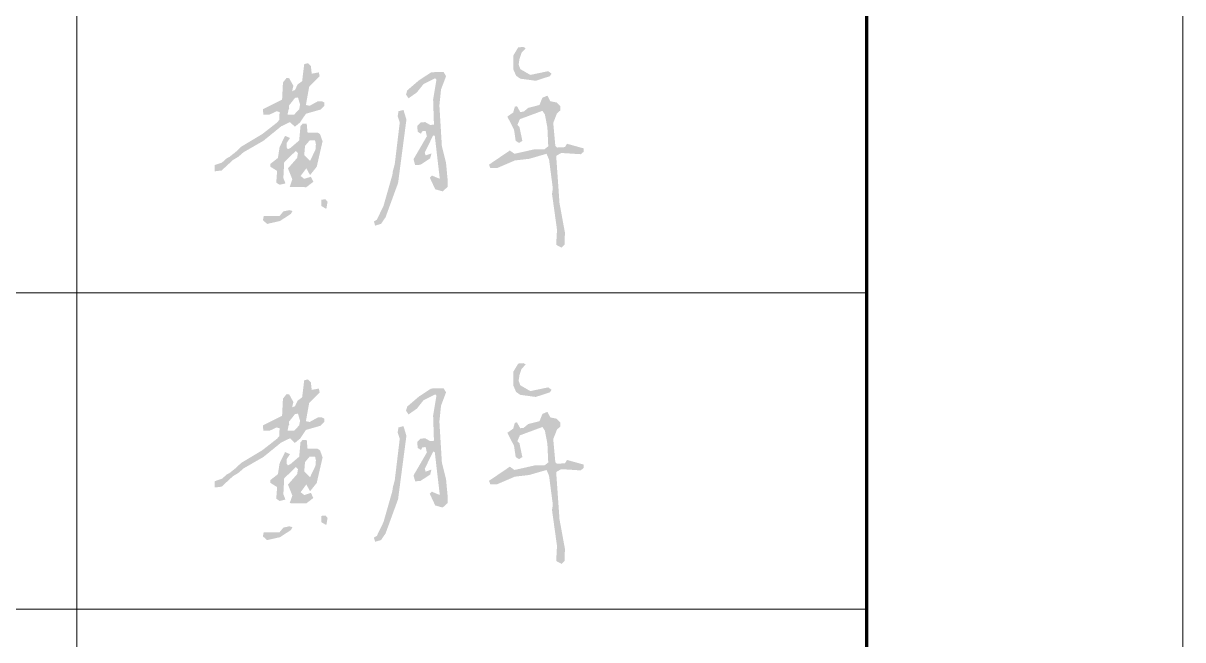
# Model space of a CAD drawing. Extents: x 3968514 to 5230306, y -516551 to -228246.
# Drawn here: x 4150685 to 4154355, y -349551 to -347600 of the extents above; entities that cross this region are included whole.
import ezdxf

# ---------------------------------------------------------------- set-up
doc = ezdxf.new("R2010")
doc.units = 0
doc.header["$LTSCALE"] = 1000
doc.header["$MEASUREMENT"] = 0
doc.layers.add('AXIS', color=3, linetype='Continuous', lineweight=15)
doc.layers.add('FRAME', color=3, linetype='Continuous', lineweight=18)

# ---------------------------------------------------------------- blocks, each defined once
blk = doc.blocks.new('FWEFS')
at = {"linetype": 'Continuous'}
h = blk.add_hatch(color=256, dxfattribs=at)
h.paths.add_polyline_path([(1917886.9, -2259309.2), (1917868.4, -2259313.2), (1917856.5, -2259327.7), (1917806.3, -2259327.7), (1917803.7, -2259340.9), (1917816.9, -2259352.8), (1917857.8, -2259343.5), (1917892.1, -2259321.1), (1917897.4, -2259311.9)])
h.paths.add_polyline_path([(1918001.7, -2259274.9), (1917988.5, -2259276.2), (1917988.5, -2259296), (1918004.3, -2259305.3), (1918008.3, -2259282.8)])
h.paths.add_polyline_path([(1917951.5, -2259088.8), (1917968.7, -2259088.8), (1917971.3, -2259100.7), (1917970, -2259117.8), (1917952.9, -2259153.5), (1917934.4, -2259135), (1917937, -2259105.9)], flags=16)
h.paths.add_polyline_path([(1917942.3, -2259036), (1917929.1, -2259036), (1917922.5, -2259043.9), (1917918.5, -2259088.8), (1917890.8, -2259112.5), (1917882.9, -2259116.5), (1917878.9, -2259111.2), (1917878.9, -2259096.7), (1917889.5, -2259080.9), (1917873.7, -2259074.3), (1917856.5, -2259109.9), (1917851.2, -2259144.2), (1917827.5, -2259162.7), (1917827.5, -2259171.9), (1917848.6, -2259185.1), (1917845.9, -2259222.1), (1917856.5, -2259229), (1917875, -2259224.7), (1917868.4, -2259207.6), (1917871, -2259157.4), (1917908, -2259121.8), (1917914.6, -2259128.4), (1917911.9, -2259144.2), (1917883, -2259177.2), (1917896.7, -2259211.7), (1917888.5, -2259235.9), (1917941, -2259236.6), (1917963.4, -2259219.5), (1917955.5, -2259203.6), (1917934.4, -2259210.2), (1917923, -2259201.3), (1917941, -2259176.8), (1917952.9, -2259198.3), (1917974, -2259171.9), (1917992.5, -2259091.4), (1917984.5, -2259069), (1917976.6, -2259063.7), (1917944.9, -2259063.7)])
h.paths.add_polyline_path([(1918248.5, -2258992.4), (1918232.7, -2258996.4), (1918230.1, -2259012.2), (1918236.7, -2259032), (1918220.8, -2259164), (1918215, -2259185.1), (1918213.3, -2259197.7), (1918185.2, -2259296), (1918164.1, -2259339.6), (1918154.8, -2259344.9), (1918158.8, -2259358.1), (1918177.3, -2259352.8), (1918191.8, -2259331.7), (1918231.4, -2259223.4), (1918257.8, -2259022.8)])
h.paths.add_polyline_path([(1917914.6, -2258952.8), (1917921.2, -2258975.3), (1917918.5, -2258989.8), (1917902.7, -2259006.9), (1917881.6, -2259006.9), (1917885, -2258990.5), (1917886.8, -2258987.1), (1917886.4, -2258978.1), (1917905.3, -2258954.1)], flags=16)
h.paths.add_polyline_path([(1918703.9, -2258947.1), (1918688.1, -2258953.7), (1918678.9, -2258976.6), (1918643.2, -2258985.8), (1918628.7, -2258997.7), (1918618.1, -2258999), (1918607.6, -2258980.5), (1918601, -2258981.9), (1918595.7, -2259000.3), (1918577.2, -2259013.5), (1918598.3, -2259054.5), (1918603.6, -2259090.1), (1918614.2, -2259096.7), (1918624.7, -2259090.1), (1918615.5, -2259046.5), (1918608.9, -2259039.9), (1918616.8, -2259021.5), (1918688.1, -2258995.1), (1918696, -2259006.9), (1918703.9, -2259047.9), (1918706.6, -2259107.3), (1918694.7, -2259116.5), (1918664.3, -2259116.5), (1918599.7, -2259131), (1918585.1, -2259120.5), (1918519.1, -2259165.3), (1918523.1, -2259175.9), (1918545.5, -2259175.9), (1918601, -2259152.1), (1918645.9, -2259146.9), (1918701.3, -2259131), (1918709.2, -2259149.5), (1918721.1, -2259240.6), (1918718.5, -2259257.7), (1918734.3, -2259371.3), (1918731.7, -2259418.8), (1918748.8, -2259428), (1918758.1, -2259418.8), (1918759.4, -2259380.5), (1918742.2, -2259286.8), (1918731.7, -2259137.6), (1918747.5, -2259128.4), (1918809.5, -2259132.3), (1918818.8, -2259124.4), (1918818.8, -2259113.9), (1918766, -2259099.3), (1918759.4, -2259109.9), (1918734.3, -2259111.2), (1918729, -2259105.9), (1918722.4, -2259033.3), (1918734.3, -2259003), (1918744.9, -2258993.7), (1918744.9, -2258980.5), (1918733, -2258968.7), (1918713.2, -2258964.7)])
h.paths.add_polyline_path([(1918352.8, -2258872.3), (1918335.7, -2258873.6), (1918297.4, -2258898.7), (1918260.4, -2258930.4), (1918256.5, -2258943.6), (1918264.4, -2258955.5), (1918290.8, -2258937), (1918311.9, -2258910.6), (1918348.9, -2258892.1), (1918352.8, -2258896.1), (1918342.3, -2258959.4), (1918344.9, -2259038.6), (1918333, -2259039.9), (1918317.2, -2259030.7), (1918302.7, -2259032), (1918292.1, -2259042.6), (1918293.4, -2259061.1), (1918304, -2259067.7), (1918307.9, -2259059.7), (1918318.5, -2259058.4), (1918322.5, -2259075.6), (1918280.2, -2259148.2), (1918285.5, -2259166.7), (1918297.2, -2259166.1), (1918302.7, -2259165.3), (1918333, -2259145.5), (1918337, -2259129.7), (1918318.5, -2259136.3), (1918315.9, -2259127.1), (1918342.3, -2259072.9), (1918347.5, -2259074.3), (1918363.4, -2259210.2), (1918338.3, -2259199.7), (1918331.7, -2259206.3), (1918348.9, -2259243.2), (1918372.6, -2259249.8), (1918388.5, -2259235.3), (1918388.5, -2259216.8), (1918383.2, -2259160.1), (1918370, -2259107.3), (1918362.1, -2258977.9), (1918367.3, -2258927.7), (1918383.2, -2258885.5), (1918375.3, -2258872.3)])
h.paths.add_polyline_path([(1917946.3, -2258844.6), (1917934.4, -2258847.2), (1917927.8, -2258901.3), (1917913.3, -2258911.9), (1917905.3, -2258929.1), (1917896.1, -2258933), (1917900.1, -2258915.9), (1917886.9, -2258892.1), (1917878.9, -2258890.8), (1917867.1, -2258905.3), (1917864.4, -2258959.4), (1917803.7, -2258989.8), (1917805, -2259006.9), (1917824.8, -2259006.9), (1917847.3, -2258996.4), (1917856.5, -2258999), (1917855.2, -2259024.1), (1917848.6, -2259032), (1917801.1, -2259069), (1917734.8, -2259108.7), (1917717.4, -2259125.3), (1917696.8, -2259141.6), (1917693.8, -2259142.6), (1917688.9, -2259145.5), (1917674.3, -2259158.7), (1917650.6, -2259166.7), (1917650.6, -2259186.5), (1917673, -2259183.8), (1917708.7, -2259150.8), (1917726.7, -2259139.8), (1917742.7, -2259125.8), (1917805, -2259090.1), (1917861.8, -2259043.9), (1917889.5, -2259030.7), (1917904.6, -2259045.5), (1917921.2, -2259032), (1917939.7, -2259004.3), (1917985.9, -2258991.1), (1917997.7, -2258979.2), (1917997.7, -2258968.7), (1917989.8, -2258964.7), (1917977.9, -2258964.7), (1917951.5, -2258979.2), (1917939.7, -2258976.6), (1917950.2, -2258918.5), (1917983.2, -2258885.5), (1917980.6, -2258873.6), (1917958.1, -2258877.6), (1917955.5, -2258853.8)])
h.paths.add_polyline_path([(1918627.4, -2258793.1), (1918611.5, -2258794.4), (1918595.7, -2258820.8), (1918595.7, -2258863.1), (1918604.9, -2258884.2), (1918618.1, -2258893.4), (1918667, -2258900), (1918711.9, -2258885.5), (1918717.1, -2258877.6), (1918706.6, -2258869.7), (1918649.8, -2258881.5), (1918618.1, -2258863.1), (1918612.9, -2258848.5), (1918615.5, -2258831.4), (1918622.1, -2258811.6), (1918635.3, -2258797.1)])
h = blk.add_hatch(color=256, dxfattribs=at)
h.paths.add_polyline_path([(1917886.9, -2260309.2), (1917868.4, -2260313.2), (1917856.5, -2260327.7), (1917806.3, -2260327.7), (1917803.7, -2260340.9), (1917816.9, -2260352.8), (1917857.8, -2260343.5), (1917892.1, -2260321.1), (1917897.4, -2260311.9)])
h.paths.add_polyline_path([(1918001.7, -2260274.9), (1917988.5, -2260276.2), (1917988.5, -2260296), (1918004.3, -2260305.3), (1918008.3, -2260282.8)])
h.paths.add_polyline_path([(1917951.5, -2260088.8), (1917968.7, -2260088.8), (1917971.3, -2260100.7), (1917970, -2260117.8), (1917952.9, -2260153.5), (1917934.4, -2260135), (1917937, -2260105.9)], flags=16)
h.paths.add_polyline_path([(1917942.3, -2260036), (1917929.1, -2260036), (1917922.5, -2260043.9), (1917918.5, -2260088.8), (1917890.8, -2260112.5), (1917882.9, -2260116.5), (1917878.9, -2260111.2), (1917878.9, -2260096.7), (1917889.5, -2260080.9), (1917873.7, -2260074.3), (1917856.5, -2260109.9), (1917851.2, -2260144.2), (1917827.5, -2260162.7), (1917827.5, -2260171.9), (1917848.6, -2260185.1), (1917845.9, -2260222.1), (1917856.5, -2260229), (1917875, -2260224.7), (1917868.4, -2260207.6), (1917871, -2260157.4), (1917908, -2260121.8), (1917914.6, -2260128.4), (1917911.9, -2260144.2), (1917883, -2260177.2), (1917896.7, -2260211.7), (1917888.5, -2260235.9), (1917941, -2260236.6), (1917963.4, -2260219.5), (1917955.5, -2260203.6), (1917934.4, -2260210.2), (1917923, -2260201.3), (1917941, -2260176.8), (1917952.9, -2260198.3), (1917974, -2260171.9), (1917992.5, -2260091.4), (1917984.5, -2260069), (1917976.6, -2260063.7), (1917944.9, -2260063.7)])
h.paths.add_polyline_path([(1918248.5, -2259992.4), (1918232.7, -2259996.4), (1918230.1, -2260012.2), (1918236.7, -2260032), (1918220.8, -2260164), (1918215, -2260185.1), (1918213.3, -2260197.7), (1918185.2, -2260296), (1918164.1, -2260339.6), (1918154.8, -2260344.9), (1918158.8, -2260358.1), (1918177.3, -2260352.8), (1918191.8, -2260331.7), (1918231.4, -2260223.4), (1918257.8, -2260022.8)])
h.paths.add_polyline_path([(1917914.6, -2259952.8), (1917921.2, -2259975.3), (1917918.5, -2259989.8), (1917902.7, -2260006.9), (1917881.6, -2260006.9), (1917885, -2259990.5), (1917886.8, -2259987.1), (1917886.4, -2259978.1), (1917905.3, -2259954.1)], flags=16)
h.paths.add_polyline_path([(1918703.9, -2259947.1), (1918688.1, -2259953.7), (1918678.9, -2259976.6), (1918643.2, -2259985.8), (1918628.7, -2259997.7), (1918618.1, -2259999), (1918607.6, -2259980.5), (1918601, -2259981.9), (1918595.7, -2260000.3), (1918577.2, -2260013.5), (1918598.3, -2260054.5), (1918603.6, -2260090.1), (1918614.2, -2260096.7), (1918624.7, -2260090.1), (1918615.5, -2260046.5), (1918608.9, -2260039.9), (1918616.8, -2260021.5), (1918688.1, -2259995.1), (1918696, -2260006.9), (1918703.9, -2260047.9), (1918706.6, -2260107.3), (1918694.7, -2260116.5), (1918664.3, -2260116.5), (1918599.7, -2260131), (1918585.1, -2260120.5), (1918519.1, -2260165.3), (1918523.1, -2260175.9), (1918545.5, -2260175.9), (1918601, -2260152.1), (1918645.9, -2260146.9), (1918701.3, -2260131), (1918709.2, -2260149.5), (1918721.1, -2260240.6), (1918718.5, -2260257.7), (1918734.3, -2260371.3), (1918731.7, -2260418.8), (1918748.8, -2260428), (1918758.1, -2260418.8), (1918759.4, -2260380.5), (1918742.2, -2260286.8), (1918731.7, -2260137.6), (1918747.5, -2260128.4), (1918809.5, -2260132.3), (1918818.8, -2260124.4), (1918818.8, -2260113.9), (1918766, -2260099.3), (1918759.4, -2260109.9), (1918734.3, -2260111.2), (1918729, -2260105.9), (1918722.4, -2260033.3), (1918734.3, -2260003), (1918744.9, -2259993.7), (1918744.9, -2259980.5), (1918733, -2259968.7), (1918713.2, -2259964.7)])
h.paths.add_polyline_path([(1918352.8, -2259872.3), (1918335.7, -2259873.6), (1918297.4, -2259898.7), (1918260.4, -2259930.4), (1918256.5, -2259943.6), (1918264.4, -2259955.5), (1918290.8, -2259937), (1918311.9, -2259910.6), (1918348.9, -2259892.1), (1918352.8, -2259896.1), (1918342.3, -2259959.4), (1918344.9, -2260038.6), (1918333, -2260039.9), (1918317.2, -2260030.7), (1918302.7, -2260032), (1918292.1, -2260042.6), (1918293.4, -2260061.1), (1918304, -2260067.7), (1918307.9, -2260059.7), (1918318.5, -2260058.4), (1918322.5, -2260075.6), (1918280.2, -2260148.2), (1918285.5, -2260166.7), (1918297.2, -2260166.1), (1918302.7, -2260165.3), (1918333, -2260145.5), (1918337, -2260129.7), (1918318.5, -2260136.3), (1918315.9, -2260127.1), (1918342.3, -2260072.9), (1918347.5, -2260074.3), (1918363.4, -2260210.2), (1918338.3, -2260199.7), (1918331.7, -2260206.3), (1918348.9, -2260243.2), (1918372.6, -2260249.8), (1918388.5, -2260235.3), (1918388.5, -2260216.8), (1918383.2, -2260160.1), (1918370, -2260107.3), (1918362.1, -2259977.9), (1918367.3, -2259927.7), (1918383.2, -2259885.5), (1918375.3, -2259872.3)])
h.paths.add_polyline_path([(1917946.3, -2259844.6), (1917934.4, -2259847.2), (1917927.8, -2259901.3), (1917913.3, -2259911.9), (1917905.3, -2259929.1), (1917896.1, -2259933), (1917900.1, -2259915.9), (1917886.9, -2259892.1), (1917878.9, -2259890.8), (1917867.1, -2259905.3), (1917864.4, -2259959.4), (1917803.7, -2259989.8), (1917805, -2260006.9), (1917824.8, -2260006.9), (1917847.3, -2259996.4), (1917856.5, -2259999), (1917855.2, -2260024.1), (1917848.6, -2260032), (1917801.1, -2260069), (1917734.8, -2260108.7), (1917717.4, -2260125.3), (1917696.8, -2260141.6), (1917693.8, -2260142.6), (1917688.9, -2260145.5), (1917674.3, -2260158.7), (1917650.6, -2260166.7), (1917650.6, -2260186.5), (1917673, -2260183.8), (1917708.7, -2260150.8), (1917726.7, -2260139.8), (1917742.7, -2260125.8), (1917805, -2260090.1), (1917861.8, -2260043.9), (1917889.5, -2260030.7), (1917904.6, -2260045.5), (1917921.2, -2260032), (1917939.7, -2260004.3), (1917985.9, -2259991.1), (1917997.7, -2259979.2), (1917997.7, -2259968.7), (1917989.8, -2259964.7), (1917977.9, -2259964.7), (1917951.5, -2259979.2), (1917939.7, -2259976.6), (1917950.2, -2259918.5), (1917983.2, -2259885.5), (1917980.6, -2259873.6), (1917958.1, -2259877.6), (1917955.5, -2259853.8)])
h.paths.add_polyline_path([(1918627.4, -2259793.1), (1918611.5, -2259794.4), (1918595.7, -2259820.8), (1918595.7, -2259863.1), (1918604.9, -2259884.2), (1918618.1, -2259893.4), (1918667, -2259900), (1918711.9, -2259885.5), (1918717.1, -2259877.6), (1918706.6, -2259869.7), (1918649.8, -2259881.5), (1918618.1, -2259863.1), (1918612.9, -2259848.5), (1918615.5, -2259831.4), (1918622.1, -2259811.6), (1918635.3, -2259797.1)])
blk = doc.blocks.new('A$C0B803521')
at = {"layer": 'FRAME', "lineweight": 18}
for p, q in [((-15943.1, 34252), (-15943.1, 93652)), ((-19443.1, 48352), (-19443.1, 42352)), ((-16943.1, 45352), (-23943.1, 45352)), ((-16943.1, 44352), (-23943.1, 44352))]:
    blk.add_line(p, q, dxfattribs=at)
at = {"layer": 'FRAME', "lineweight": 140}
blk.add_line((-16943.1, 35252), (-16943.1, 92652), dxfattribs=at)

msp = doc.modelspace()

# ---------------------------------------------------------------- block references
msp.add_blockref('A$C0B803521', (4170297.64127, -393805.3043))
at = {"layer": 'AXIS', "color": 3}
msp.add_blockref('FWEFS', (2233639.93915, 1911117.49688), dxfattribs=at)

doc.saveas('drawing.dxf')
